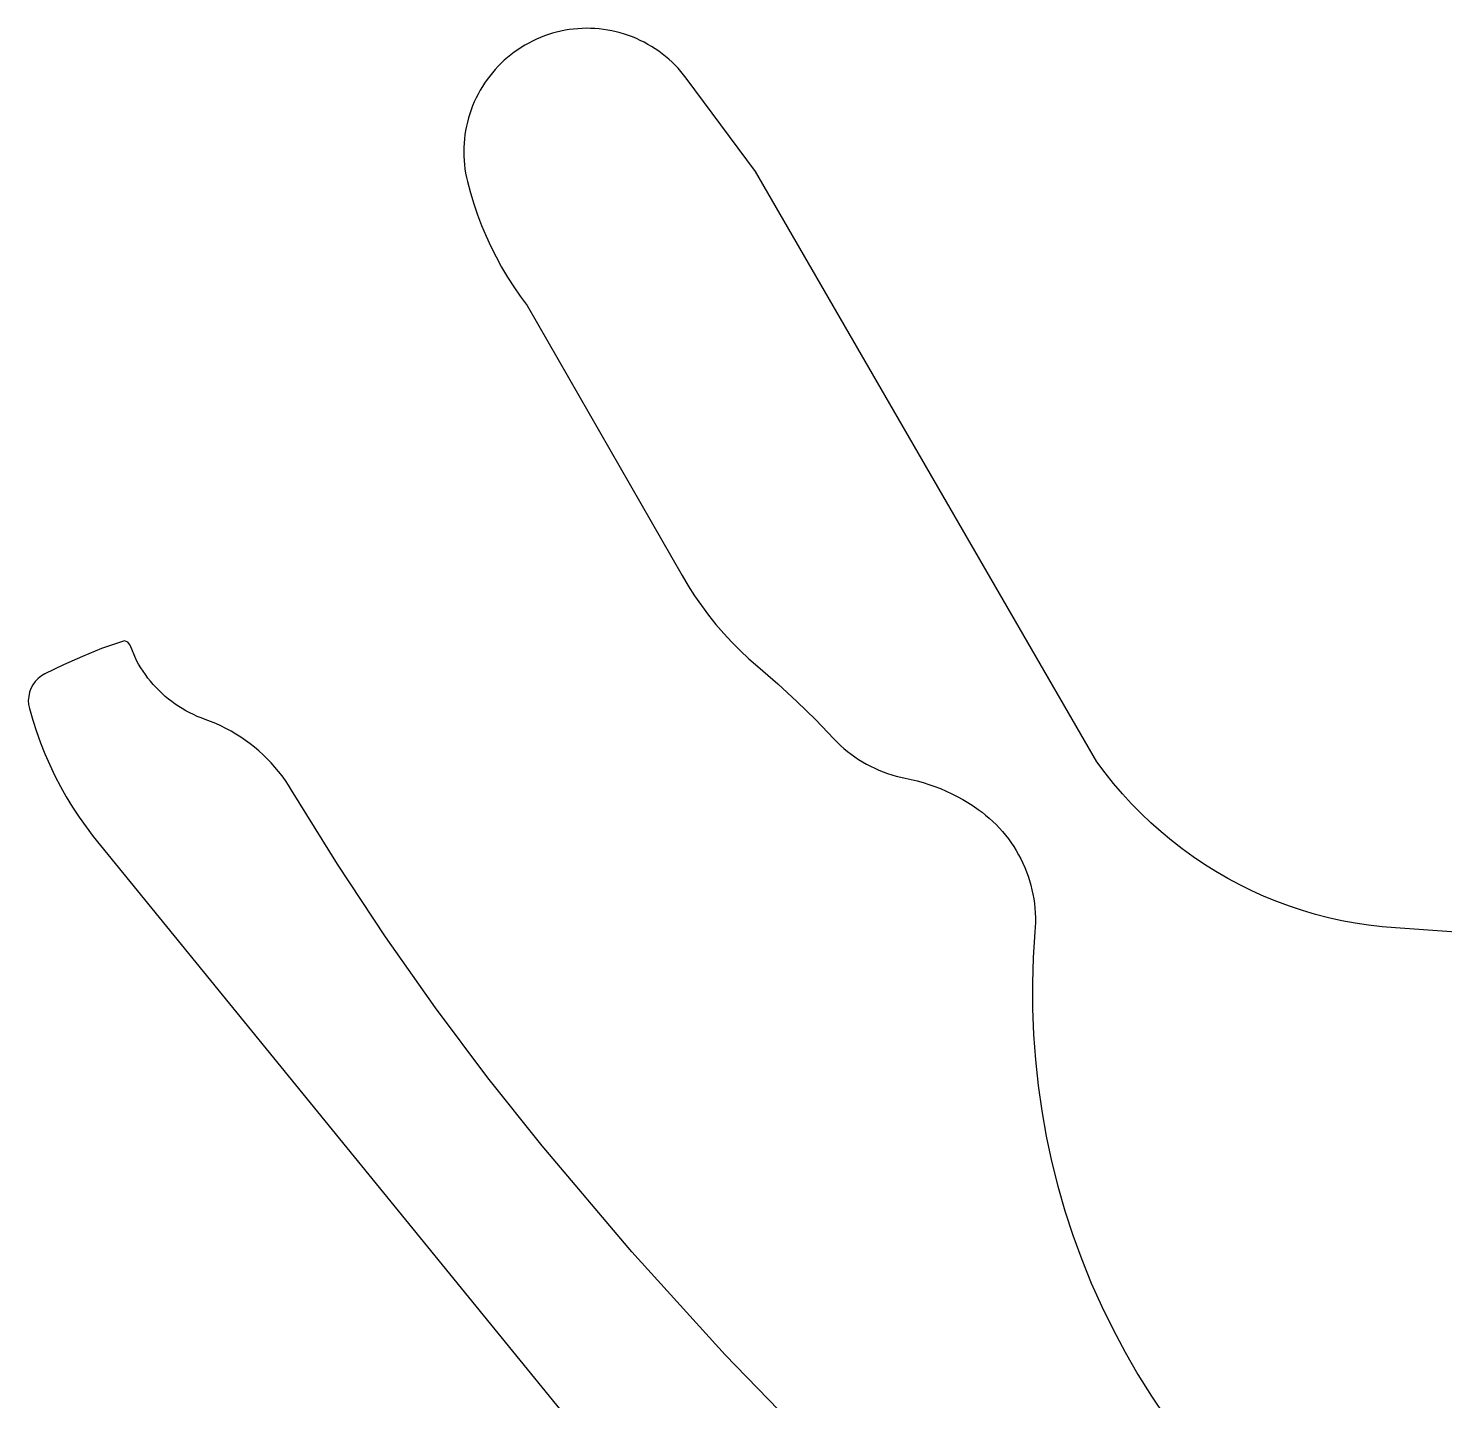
# Model space of a CAD drawing. Header units: millimetres. Extents: x 617751 to 636088, y 68402 to 77988.
# Drawn here: x 625815.4 to 626006.6, y 75176.4 to 75361.7 of the extents above; entities that cross this region are included whole.
import ezdxf

# ---------------------------------------------------------------- set-up
doc = ezdxf.new("R2010")
doc.units = ezdxf.units.MM
doc.header["$LTSCALE"] = 3
doc.header["$MEASUREMENT"] = 0
doc.layers.add('ALINHAMENTO PREDIAL', color=120, linetype='Continuous')

msp = doc.modelspace()

# ---------------------------------------------------------------- linework, layer by layer
at = {"layer": 'ALINHAMENTO PREDIAL'}
for points in [[(626035.23, 75237.72), (626000, 75240.22), (625998.17, 75240.37), (625996.35, 75240.59), (625994.54, 75240.86), (625992.74, 75241.2), (625990.95, 75241.6), (625989.17, 75242.06), (625987.41, 75242.58), (625985.67, 75243.15), (625983.96, 75243.79), (625982.26, 75244.49), (625980.59, 75245.24), (625978.94, 75246.05), (625977.32, 75246.91), (625975.74, 75247.83), (625974.18, 75248.8), (625972.66, 75249.82), (625971.17, 75250.9), (625969.73, 75252.02), (625968.32, 75253.19), (625966.95, 75254.41), (625965.62, 75255.68), (625964.34, 75256.99), (625963.1, 75258.34), (625961.91, 75259.73), (625960.77, 75261.17), (625959.67, 75262.64), (625913.55, 75342.33), (625904.21, 75354.93), (625903.86, 75355.39), (625903.49, 75355.84), (625903.11, 75356.27), (625902.71, 75356.69), (625902.29, 75357.1), (625901.87, 75357.49), (625901.43, 75357.86), (625900.97, 75358.23), (625900.51, 75358.57), (625900.03, 75358.9), (625899.54, 75359.21), (625899.04, 75359.5), (625898.53, 75359.78), (625898.01, 75360.04), (625897.49, 75360.28), (625896.95, 75360.5), (625896.41, 75360.71), (625895.86, 75360.89), (625895.3, 75361.06), (625894.74, 75361.2), (625894.18, 75361.33), (625893.61, 75361.44), (625893.03, 75361.52), (625892.46, 75361.59), (625891.88, 75361.64), (625891.3, 75361.66), (625890.72, 75361.67), (625890.14, 75361.66), (625889.57, 75361.62), (625888.99, 75361.57), (625888.41, 75361.49), (625887.84, 75361.4), (625887.27, 75361.29), (625886.71, 75361.15), (625886.15, 75361), (625885.6, 75360.83), (625885.05, 75360.64), (625884.51, 75360.42), (625883.98, 75360.2), (625883.45, 75359.95), (625882.94, 75359.68), (625882.43, 75359.4), (625881.94, 75359.1), (625881.45, 75358.78), (625880.98, 75358.45), (625880.52, 75358.1), (625880.07, 75357.73), (625879.63, 75357.35), (625879.21, 75356.95), (625878.8, 75356.54), (625878.41, 75356.11), (625878.03, 75355.68), (625877.67, 75355.22), (625877.32, 75354.76), (625876.99, 75354.28), (625876.68, 75353.8), (625876.38, 75353.3), (625876.1, 75352.79), (625875.84, 75352.28), (625875.59, 75351.75), (625875.37, 75351.22), (625875.16, 75350.67), (625874.97, 75350.13), (625874.81, 75349.57), (625874.66, 75349.01), (625874.53, 75348.45), (625874.42, 75347.88), (625874.33, 75347.31), (625874.26, 75346.73), (625874.21, 75346.15), (625874.18, 75345.57), (625874.17, 75344.99), (625874.18, 75344.41), (625874.21, 75343.84), (625874.26, 75343.26), (625874.33, 75342.68), (625874.42, 75342.11), (625874.53, 75341.54), (625874.66, 75340.98), (625875.07, 75339.47), (625875.52, 75337.98), (625876.03, 75336.51), (625876.58, 75335.05), (625877.18, 75333.62), (625877.83, 75332.2), (625878.53, 75330.81), (625879.28, 75329.44), (625880.07, 75328.1), (625880.91, 75326.79), (625881.79, 75325.51), (625882.72, 75324.25), (625903.64, 75287.79), (625904.46, 75286.41), (625905.34, 75285.06), (625906.25, 75283.74), (625907.22, 75282.46), (625908.22, 75281.2), (625909.27, 75279.99), (625910.37, 75278.81), (625911.5, 75277.67), (625912.67, 75276.57), (625913.88, 75275.51), (625916.56, 75273.18), (625919.16, 75270.78), (625921.7, 75268.3), (625924.16, 75265.75), (625924.6, 75265.3), (625925.04, 75264.87), (625925.51, 75264.46), (625925.98, 75264.06), (625926.47, 75263.68), (625926.97, 75263.32), (625927.49, 75262.97), (625928.02, 75262.65), (625928.55, 75262.34), (625929.1, 75262.05), (625929.66, 75261.78), (625930.23, 75261.52), (625930.8, 75261.29), (625931.39, 75261.08), (625931.98, 75260.89), (625932.57, 75260.72), (625933.17, 75260.57), (625933.78, 75260.45), (625934.59, 75260.27), (625935.4, 75260.08), (625936.2, 75259.85), (625936.99, 75259.6), (625937.78, 75259.33), (625938.55, 75259.03), (625939.32, 75258.7), (625940.07, 75258.35), (625940.81, 75257.97), (625941.54, 75257.57), (625942.25, 75257.14), (625942.95, 75256.7), (625943.64, 75256.22), (625944.15, 75255.85), (625944.64, 75255.45), (625945.13, 75255.04), (625945.6, 75254.61), (625946.05, 75254.17), (625946.49, 75253.71), (625946.91, 75253.24), (625947.32, 75252.75), (625947.71, 75252.25), (625948.08, 75251.73), (625948.43, 75251.2), (625948.76, 75250.66), (625949.08, 75250.11), (625949.38, 75249.55), (625949.65, 75248.98), (625949.91, 75248.4), (625950.15, 75247.81), (625950.36, 75247.22), (625950.56, 75246.61), (625950.73, 75246), (625950.89, 75245.39), (625951.02, 75244.77), (625951.13, 75244.14), (625951.22, 75243.51), (625951.29, 75242.88), (625951.33, 75242.25), (625951.36, 75241.61), (625951.36, 75240.98), (625951.34, 75240.34), (625951.3, 75239.71), (625951.07, 75236.25), (625950.96, 75232.79), (625950.97, 75229.32), (625951.1, 75225.86), (625951.35, 75222.41), (625951.72, 75218.96), (625952.21, 75215.53), (625952.82, 75212.12), (625953.55, 75208.73), (625954.39, 75205.37), (625955.35, 75202.04), (625956.43, 75198.75), (625957.61, 75195.49), (625958.91, 75192.28), (625960.32, 75189.11), (625961.84, 75186), (625963.47, 75182.94), (625965.2, 75179.94), (625967.03, 75177), (625968.97, 75174.12)], [(626035.23, 75237.72), (626000, 75240.22), (625998.17, 75240.37), (625996.35, 75240.59), (625994.54, 75240.86), (625992.74, 75241.2), (625990.95, 75241.6), (625989.17, 75242.06), (625987.41, 75242.58), (625985.67, 75243.15), (625983.96, 75243.79), (625982.26, 75244.49), (625980.59, 75245.24), (625978.94, 75246.05), (625977.32, 75246.91), (625975.74, 75247.83), (625974.18, 75248.8), (625972.66, 75249.82), (625971.17, 75250.9), (625969.73, 75252.02), (625968.32, 75253.19), (625966.95, 75254.41), (625965.62, 75255.68), (625964.34, 75256.99), (625963.1, 75258.34), (625961.91, 75259.73), (625960.77, 75261.17), (625959.67, 75262.64), (625913.55, 75342.33), (625904.21, 75354.93), (625903.86, 75355.39), (625903.49, 75355.84), (625903.11, 75356.27), (625902.71, 75356.69), (625902.29, 75357.1), (625901.87, 75357.49), (625901.43, 75357.86), (625900.97, 75358.23), (625900.51, 75358.57), (625900.03, 75358.9), (625899.54, 75359.21), (625899.04, 75359.5), (625898.53, 75359.78), (625898.01, 75360.04), (625897.49, 75360.28), (625896.95, 75360.5), (625896.41, 75360.71), (625895.86, 75360.89), (625895.3, 75361.06), (625894.74, 75361.2), (625894.18, 75361.33), (625893.61, 75361.44), (625893.03, 75361.52), (625892.46, 75361.59), (625891.88, 75361.64), (625891.3, 75361.66), (625890.72, 75361.67), (625890.14, 75361.66), (625889.57, 75361.62), (625888.99, 75361.57), (625888.41, 75361.49), (625887.84, 75361.4), (625887.27, 75361.29), (625886.71, 75361.15), (625886.15, 75361), (625885.6, 75360.83), (625885.05, 75360.64), (625884.51, 75360.42), (625883.98, 75360.2), (625883.45, 75359.95), (625882.94, 75359.68), (625882.43, 75359.4), (625881.94, 75359.1), (625881.45, 75358.78), (625880.98, 75358.45), (625880.52, 75358.1), (625880.07, 75357.73), (625879.63, 75357.35), (625879.21, 75356.95), (625878.8, 75356.54), (625878.41, 75356.11), (625878.03, 75355.68), (625877.67, 75355.22), (625877.32, 75354.76), (625876.99, 75354.28), (625876.68, 75353.8), (625876.38, 75353.3), (625876.1, 75352.79), (625875.84, 75352.28), (625875.59, 75351.75), (625875.37, 75351.22), (625875.16, 75350.67), (625874.97, 75350.13), (625874.81, 75349.57), (625874.66, 75349.01), (625874.53, 75348.45), (625874.42, 75347.88), (625874.33, 75347.31), (625874.26, 75346.73), (625874.21, 75346.15), (625874.18, 75345.57), (625874.17, 75344.99), (625874.18, 75344.41), (625874.21, 75343.84), (625874.26, 75343.26), (625874.33, 75342.68), (625874.42, 75342.11), (625874.53, 75341.54), (625874.66, 75340.98), (625875.07, 75339.47), (625875.52, 75337.98), (625876.03, 75336.51), (625876.58, 75335.05), (625877.18, 75333.62), (625877.83, 75332.2), (625878.53, 75330.81), (625879.28, 75329.44), (625880.07, 75328.1), (625880.91, 75326.79), (625881.79, 75325.51), (625882.72, 75324.25), (625903.64, 75287.79), (625904.46, 75286.41), (625905.34, 75285.06), (625906.25, 75283.74), (625907.22, 75282.46), (625908.22, 75281.2), (625909.27, 75279.99), (625910.37, 75278.81), (625911.5, 75277.67), (625912.67, 75276.57), (625913.88, 75275.51), (625916.56, 75273.18), (625919.16, 75270.78), (625921.7, 75268.3), (625924.16, 75265.75), (625924.6, 75265.3), (625925.04, 75264.87), (625925.51, 75264.46), (625925.98, 75264.06), (625926.47, 75263.68), (625926.97, 75263.32), (625927.49, 75262.97), (625928.02, 75262.65), (625928.55, 75262.34), (625929.1, 75262.05), (625929.66, 75261.78), (625930.23, 75261.52), (625930.8, 75261.29), (625931.39, 75261.08), (625931.98, 75260.89), (625932.57, 75260.72), (625933.17, 75260.57), (625933.78, 75260.45), (625934.59, 75260.27), (625935.4, 75260.08), (625936.2, 75259.85), (625936.99, 75259.6), (625937.78, 75259.33), (625938.55, 75259.03), (625939.32, 75258.7), (625940.07, 75258.35), (625940.81, 75257.97), (625941.54, 75257.57), (625942.25, 75257.14), (625942.95, 75256.7), (625943.64, 75256.22), (625944.15, 75255.85), (625944.64, 75255.45), (625945.13, 75255.04), (625945.6, 75254.61), (625946.05, 75254.17), (625946.49, 75253.71), (625946.91, 75253.24), (625947.32, 75252.75), (625947.71, 75252.25), (625948.08, 75251.73), (625948.43, 75251.2), (625948.76, 75250.66), (625949.08, 75250.11), (625949.38, 75249.55), (625949.65, 75248.98), (625949.91, 75248.4), (625950.15, 75247.81), (625950.36, 75247.22), (625950.56, 75246.61), (625950.73, 75246), (625950.89, 75245.39), (625951.02, 75244.77), (625951.13, 75244.14), (625951.22, 75243.51), (625951.29, 75242.88), (625951.33, 75242.25), (625951.36, 75241.61), (625951.36, 75240.98), (625951.34, 75240.34), (625951.3, 75239.71), (625951.07, 75236.25), (625950.96, 75232.79), (625950.97, 75229.32), (625951.1, 75225.86), (625951.35, 75222.41), (625951.72, 75218.96), (625952.21, 75215.53), (625952.82, 75212.12), (625953.55, 75208.73), (625954.39, 75205.37), (625955.35, 75202.04), (625956.43, 75198.75), (625957.61, 75195.49), (625958.91, 75192.28), (625960.32, 75189.11), (625961.84, 75186), (625963.47, 75182.94), (625965.2, 75179.94), (625967.03, 75177), (625968.97, 75174.12)], [(626035.23, 75237.72), (626000, 75240.22), (625998.17, 75240.37), (625996.35, 75240.59), (625994.54, 75240.86), (625992.74, 75241.2), (625990.95, 75241.6), (625989.17, 75242.06), (625987.41, 75242.58), (625985.67, 75243.15), (625983.96, 75243.79), (625982.26, 75244.49), (625980.59, 75245.24), (625978.94, 75246.05), (625977.32, 75246.91), (625975.74, 75247.83), (625974.18, 75248.8), (625972.66, 75249.82), (625971.17, 75250.9), (625969.73, 75252.02), (625968.32, 75253.19), (625966.95, 75254.41), (625965.62, 75255.68), (625964.34, 75256.99), (625963.1, 75258.34), (625961.91, 75259.73), (625960.77, 75261.17), (625959.67, 75262.64), (625913.55, 75342.33), (625904.21, 75354.93), (625903.86, 75355.39), (625903.49, 75355.84), (625903.11, 75356.27), (625902.71, 75356.69), (625902.29, 75357.1), (625901.87, 75357.49), (625901.43, 75357.86), (625900.97, 75358.23), (625900.51, 75358.57), (625900.03, 75358.9), (625899.54, 75359.21), (625899.04, 75359.5), (625898.53, 75359.78), (625898.01, 75360.04), (625897.49, 75360.28), (625896.95, 75360.5), (625896.41, 75360.71), (625895.86, 75360.89), (625895.3, 75361.06), (625894.74, 75361.2), (625894.18, 75361.33), (625893.61, 75361.44), (625893.03, 75361.52), (625892.46, 75361.59), (625891.88, 75361.64), (625891.3, 75361.66), (625890.72, 75361.67), (625890.14, 75361.66), (625889.57, 75361.62), (625888.99, 75361.57), (625888.41, 75361.49), (625887.84, 75361.4), (625887.27, 75361.29), (625886.71, 75361.15), (625886.15, 75361), (625885.6, 75360.83), (625885.05, 75360.64), (625884.51, 75360.42), (625883.98, 75360.2), (625883.45, 75359.95), (625882.94, 75359.68), (625882.43, 75359.4), (625881.94, 75359.1), (625881.45, 75358.78), (625880.98, 75358.45), (625880.52, 75358.1), (625880.07, 75357.73), (625879.63, 75357.35), (625879.21, 75356.95), (625878.8, 75356.54), (625878.41, 75356.11), (625878.03, 75355.68), (625877.67, 75355.22), (625877.32, 75354.76), (625876.99, 75354.28), (625876.68, 75353.8), (625876.38, 75353.3), (625876.1, 75352.79), (625875.84, 75352.28), (625875.59, 75351.75), (625875.37, 75351.22), (625875.16, 75350.67), (625874.97, 75350.13), (625874.81, 75349.57), (625874.66, 75349.01), (625874.53, 75348.45), (625874.42, 75347.88), (625874.33, 75347.31), (625874.26, 75346.73), (625874.21, 75346.15), (625874.18, 75345.57), (625874.17, 75344.99), (625874.18, 75344.41), (625874.21, 75343.84), (625874.26, 75343.26), (625874.33, 75342.68), (625874.42, 75342.11), (625874.53, 75341.54), (625874.66, 75340.98), (625875.07, 75339.47), (625875.52, 75337.98), (625876.03, 75336.51), (625876.58, 75335.05), (625877.18, 75333.62), (625877.83, 75332.2), (625878.53, 75330.81), (625879.28, 75329.44), (625880.07, 75328.1), (625880.91, 75326.79), (625881.79, 75325.51), (625882.72, 75324.25), (625903.64, 75287.79), (625904.46, 75286.41), (625905.34, 75285.06), (625906.25, 75283.74), (625907.22, 75282.46), (625908.22, 75281.2), (625909.27, 75279.99), (625910.37, 75278.81), (625911.5, 75277.67), (625912.67, 75276.57), (625913.88, 75275.51), (625916.56, 75273.18), (625919.16, 75270.78), (625921.7, 75268.3), (625924.16, 75265.75), (625924.6, 75265.3), (625925.04, 75264.87), (625925.51, 75264.46), (625925.98, 75264.06), (625926.47, 75263.68), (625926.97, 75263.32), (625927.49, 75262.97), (625928.02, 75262.65), (625928.55, 75262.34), (625929.1, 75262.05), (625929.66, 75261.78), (625930.23, 75261.52), (625930.8, 75261.29), (625931.39, 75261.08), (625931.98, 75260.89), (625932.57, 75260.72), (625933.17, 75260.57), (625933.78, 75260.45), (625934.59, 75260.27), (625935.4, 75260.08), (625936.2, 75259.85), (625936.99, 75259.6), (625937.78, 75259.33), (625938.55, 75259.03), (625939.32, 75258.7), (625940.07, 75258.35), (625940.81, 75257.97), (625941.54, 75257.57), (625942.25, 75257.14), (625942.95, 75256.7), (625943.64, 75256.22), (625944.15, 75255.85), (625944.64, 75255.45), (625945.13, 75255.04), (625945.6, 75254.61), (625946.05, 75254.17), (625946.49, 75253.71), (625946.91, 75253.24), (625947.32, 75252.75), (625947.71, 75252.25), (625948.08, 75251.73), (625948.43, 75251.2), (625948.76, 75250.66), (625949.08, 75250.11), (625949.38, 75249.55), (625949.65, 75248.98), (625949.91, 75248.4), (625950.15, 75247.81), (625950.36, 75247.22), (625950.56, 75246.61), (625950.73, 75246), (625950.89, 75245.39), (625951.02, 75244.77), (625951.13, 75244.14), (625951.22, 75243.51), (625951.29, 75242.88), (625951.33, 75242.25), (625951.36, 75241.61), (625951.36, 75240.98), (625951.34, 75240.34), (625951.3, 75239.71), (625951.07, 75236.25), (625950.96, 75232.79), (625950.97, 75229.32), (625951.1, 75225.86), (625951.35, 75222.41), (625951.72, 75218.96), (625952.21, 75215.53), (625952.82, 75212.12), (625953.55, 75208.73), (625954.39, 75205.37), (625955.35, 75202.04), (625956.43, 75198.75), (625957.61, 75195.49), (625958.91, 75192.28), (625960.32, 75189.11), (625961.84, 75186), (625963.47, 75182.94), (625965.2, 75179.94), (625967.03, 75177), (625968.97, 75174.12)], [(626035.23, 75237.72), (626000, 75240.22), (625998.17, 75240.37), (625996.35, 75240.59), (625994.54, 75240.86), (625992.74, 75241.2), (625990.95, 75241.6), (625989.17, 75242.06), (625987.41, 75242.58), (625985.67, 75243.15), (625983.96, 75243.79), (625982.26, 75244.49), (625980.59, 75245.24), (625978.94, 75246.05), (625977.32, 75246.91), (625975.74, 75247.83), (625974.18, 75248.8), (625972.66, 75249.82), (625971.17, 75250.9), (625969.73, 75252.02), (625968.32, 75253.19), (625966.95, 75254.41), (625965.62, 75255.68), (625964.34, 75256.99), (625963.1, 75258.34), (625961.91, 75259.73), (625960.77, 75261.17), (625959.67, 75262.64), (625913.55, 75342.33), (625904.21, 75354.93), (625903.86, 75355.39), (625903.49, 75355.84), (625903.11, 75356.27), (625902.71, 75356.69), (625902.29, 75357.1), (625901.87, 75357.49), (625901.43, 75357.86), (625900.97, 75358.23), (625900.51, 75358.57), (625900.03, 75358.9), (625899.54, 75359.21), (625899.04, 75359.5), (625898.53, 75359.78), (625898.01, 75360.04), (625897.49, 75360.28), (625896.95, 75360.5), (625896.41, 75360.71), (625895.86, 75360.89), (625895.3, 75361.06), (625894.74, 75361.2), (625894.18, 75361.33), (625893.61, 75361.44), (625893.03, 75361.52), (625892.46, 75361.59), (625891.88, 75361.64), (625891.3, 75361.66), (625890.72, 75361.67), (625890.14, 75361.66), (625889.57, 75361.62), (625888.99, 75361.57), (625888.41, 75361.49), (625887.84, 75361.4), (625887.27, 75361.29), (625886.71, 75361.15), (625886.15, 75361), (625885.6, 75360.83), (625885.05, 75360.64), (625884.51, 75360.42), (625883.98, 75360.2), (625883.45, 75359.95), (625882.94, 75359.68), (625882.43, 75359.4), (625881.94, 75359.1), (625881.45, 75358.78), (625880.98, 75358.45), (625880.52, 75358.1), (625880.07, 75357.73), (625879.63, 75357.35), (625879.21, 75356.95), (625878.8, 75356.54), (625878.41, 75356.11), (625878.03, 75355.68), (625877.67, 75355.22), (625877.32, 75354.76), (625876.99, 75354.28), (625876.68, 75353.8), (625876.38, 75353.3), (625876.1, 75352.79), (625875.84, 75352.28), (625875.59, 75351.75), (625875.37, 75351.22), (625875.16, 75350.67), (625874.97, 75350.13), (625874.81, 75349.57), (625874.66, 75349.01), (625874.53, 75348.45), (625874.42, 75347.88), (625874.33, 75347.31), (625874.26, 75346.73), (625874.21, 75346.15), (625874.18, 75345.57), (625874.17, 75344.99), (625874.18, 75344.41), (625874.21, 75343.84), (625874.26, 75343.26), (625874.33, 75342.68), (625874.42, 75342.11), (625874.53, 75341.54), (625874.66, 75340.98), (625875.07, 75339.47), (625875.52, 75337.98), (625876.03, 75336.51), (625876.58, 75335.05), (625877.18, 75333.62), (625877.83, 75332.2), (625878.53, 75330.81), (625879.28, 75329.44), (625880.07, 75328.1), (625880.91, 75326.79), (625881.79, 75325.51), (625882.72, 75324.25), (625903.64, 75287.79), (625904.46, 75286.41), (625905.34, 75285.06), (625906.25, 75283.74), (625907.22, 75282.46), (625908.22, 75281.2), (625909.27, 75279.99), (625910.37, 75278.81), (625911.5, 75277.67), (625912.67, 75276.57), (625913.88, 75275.51), (625916.56, 75273.18), (625919.16, 75270.78), (625921.7, 75268.3), (625924.16, 75265.75), (625924.6, 75265.3), (625925.04, 75264.87), (625925.51, 75264.46), (625925.98, 75264.06), (625926.47, 75263.68), (625926.97, 75263.32), (625927.49, 75262.97), (625928.02, 75262.65), (625928.55, 75262.34), (625929.1, 75262.05), (625929.66, 75261.78), (625930.23, 75261.52), (625930.8, 75261.29), (625931.39, 75261.08), (625931.98, 75260.89), (625932.57, 75260.72), (625933.17, 75260.57), (625933.78, 75260.45), (625934.59, 75260.27), (625935.4, 75260.08), (625936.2, 75259.85), (625936.99, 75259.6), (625937.78, 75259.33), (625938.55, 75259.03), (625939.32, 75258.7), (625940.07, 75258.35), (625940.81, 75257.97), (625941.54, 75257.57), (625942.25, 75257.14), (625942.95, 75256.7), (625943.64, 75256.22), (625944.15, 75255.85), (625944.64, 75255.45), (625945.13, 75255.04), (625945.6, 75254.61), (625946.05, 75254.17), (625946.49, 75253.71), (625946.91, 75253.24), (625947.32, 75252.75), (625947.71, 75252.25), (625948.08, 75251.73), (625948.43, 75251.2), (625948.76, 75250.66), (625949.08, 75250.11), (625949.38, 75249.55), (625949.65, 75248.98), (625949.91, 75248.4), (625950.15, 75247.81), (625950.36, 75247.22), (625950.56, 75246.61), (625950.73, 75246), (625950.89, 75245.39), (625951.02, 75244.77), (625951.13, 75244.14), (625951.22, 75243.51), (625951.29, 75242.88), (625951.33, 75242.25), (625951.36, 75241.61), (625951.36, 75240.98), (625951.34, 75240.34), (625951.3, 75239.71), (625951.07, 75236.25), (625950.96, 75232.79), (625950.97, 75229.32), (625951.1, 75225.86), (625951.35, 75222.41), (625951.72, 75218.96), (625952.21, 75215.53), (625952.82, 75212.12), (625953.55, 75208.73), (625954.39, 75205.37), (625955.35, 75202.04), (625956.43, 75198.75), (625957.61, 75195.49), (625958.91, 75192.28), (625960.32, 75189.11), (625961.84, 75186), (625963.47, 75182.94), (625965.2, 75179.94), (625967.03, 75177), (625968.97, 75174.12)], [(626035.23, 75237.72), (626000, 75240.22), (625998.17, 75240.37), (625996.35, 75240.59), (625994.54, 75240.86), (625992.74, 75241.2), (625990.95, 75241.6), (625989.17, 75242.06), (625987.41, 75242.58), (625985.67, 75243.15), (625983.96, 75243.79), (625982.26, 75244.49), (625980.59, 75245.24), (625978.94, 75246.05), (625977.32, 75246.91), (625975.74, 75247.83), (625974.18, 75248.8), (625972.66, 75249.82), (625971.17, 75250.9), (625969.73, 75252.02), (625968.32, 75253.19), (625966.95, 75254.41), (625965.62, 75255.68), (625964.34, 75256.99), (625963.1, 75258.34), (625961.91, 75259.73), (625960.77, 75261.17), (625959.67, 75262.64), (625913.55, 75342.33), (625904.21, 75354.93), (625903.86, 75355.39), (625903.49, 75355.84), (625903.11, 75356.27), (625902.71, 75356.69), (625902.29, 75357.1), (625901.87, 75357.49), (625901.43, 75357.86), (625900.97, 75358.23), (625900.51, 75358.57), (625900.03, 75358.9), (625899.54, 75359.21), (625899.04, 75359.5), (625898.53, 75359.78), (625898.01, 75360.04), (625897.49, 75360.28), (625896.95, 75360.5), (625896.41, 75360.71), (625895.86, 75360.89), (625895.3, 75361.06), (625894.74, 75361.2), (625894.18, 75361.33), (625893.61, 75361.44), (625893.03, 75361.52), (625892.46, 75361.59), (625891.88, 75361.64), (625891.3, 75361.66), (625890.72, 75361.67), (625890.14, 75361.66), (625889.57, 75361.62), (625888.99, 75361.57), (625888.41, 75361.49), (625887.84, 75361.4), (625887.27, 75361.29), (625886.71, 75361.15), (625886.15, 75361), (625885.6, 75360.83), (625885.05, 75360.64), (625884.51, 75360.42), (625883.98, 75360.2), (625883.45, 75359.95), (625882.94, 75359.68), (625882.43, 75359.4), (625881.94, 75359.1), (625881.45, 75358.78), (625880.98, 75358.45), (625880.52, 75358.1), (625880.07, 75357.73), (625879.63, 75357.35), (625879.21, 75356.95), (625878.8, 75356.54), (625878.41, 75356.11), (625878.03, 75355.68), (625877.67, 75355.22), (625877.32, 75354.76), (625876.99, 75354.28), (625876.68, 75353.8), (625876.38, 75353.3), (625876.1, 75352.79), (625875.84, 75352.28), (625875.59, 75351.75), (625875.37, 75351.22), (625875.16, 75350.67), (625874.97, 75350.13), (625874.81, 75349.57), (625874.66, 75349.01), (625874.53, 75348.45), (625874.42, 75347.88), (625874.33, 75347.31), (625874.26, 75346.73), (625874.21, 75346.15), (625874.18, 75345.57), (625874.17, 75344.99), (625874.18, 75344.41), (625874.21, 75343.84), (625874.26, 75343.26), (625874.33, 75342.68), (625874.42, 75342.11), (625874.53, 75341.54), (625874.66, 75340.98), (625875.07, 75339.47), (625875.52, 75337.98), (625876.03, 75336.51), (625876.58, 75335.05), (625877.18, 75333.62), (625877.83, 75332.2), (625878.53, 75330.81), (625879.28, 75329.44), (625880.07, 75328.1), (625880.91, 75326.79), (625881.79, 75325.51), (625882.72, 75324.25), (625903.64, 75287.79), (625904.46, 75286.41), (625905.34, 75285.06), (625906.25, 75283.74), (625907.22, 75282.46), (625908.22, 75281.2), (625909.27, 75279.99), (625910.37, 75278.81), (625911.5, 75277.67), (625912.67, 75276.57), (625913.88, 75275.51), (625916.56, 75273.18), (625919.16, 75270.78), (625921.7, 75268.3), (625924.16, 75265.75), (625924.6, 75265.3), (625925.04, 75264.87), (625925.51, 75264.46), (625925.98, 75264.06), (625926.47, 75263.68), (625926.97, 75263.32), (625927.49, 75262.97), (625928.02, 75262.65), (625928.55, 75262.34), (625929.1, 75262.05), (625929.66, 75261.78), (625930.23, 75261.52), (625930.8, 75261.29), (625931.39, 75261.08), (625931.98, 75260.89), (625932.57, 75260.72), (625933.17, 75260.57), (625933.78, 75260.45), (625934.59, 75260.27), (625935.4, 75260.08), (625936.2, 75259.85), (625936.99, 75259.6), (625937.78, 75259.33), (625938.55, 75259.03), (625939.32, 75258.7), (625940.07, 75258.35), (625940.81, 75257.97), (625941.54, 75257.57), (625942.25, 75257.14), (625942.95, 75256.7), (625943.64, 75256.22), (625944.15, 75255.85), (625944.64, 75255.45), (625945.13, 75255.04), (625945.6, 75254.61), (625946.05, 75254.17), (625946.49, 75253.71), (625946.91, 75253.24), (625947.32, 75252.75), (625947.71, 75252.25), (625948.08, 75251.73), (625948.43, 75251.2), (625948.76, 75250.66), (625949.08, 75250.11), (625949.38, 75249.55), (625949.65, 75248.98), (625949.91, 75248.4), (625950.15, 75247.81), (625950.36, 75247.22), (625950.56, 75246.61), (625950.73, 75246), (625950.89, 75245.39), (625951.02, 75244.77), (625951.13, 75244.14), (625951.22, 75243.51), (625951.29, 75242.88), (625951.33, 75242.25), (625951.36, 75241.61), (625951.36, 75240.98), (625951.34, 75240.34), (625951.3, 75239.71), (625951.07, 75236.25), (625950.96, 75232.79), (625950.97, 75229.32), (625951.1, 75225.86), (625951.35, 75222.41), (625951.72, 75218.96), (625952.21, 75215.53), (625952.82, 75212.12), (625953.55, 75208.73), (625954.39, 75205.37), (625955.35, 75202.04), (625956.43, 75198.75), (625957.61, 75195.49), (625958.91, 75192.28), (625960.32, 75189.11), (625961.84, 75186), (625963.47, 75182.94), (625965.2, 75179.94), (625967.03, 75177), (625968.97, 75174.12)], [(626035.23, 75237.72), (626000, 75240.22), (625998.17, 75240.37), (625996.35, 75240.59), (625994.54, 75240.86), (625992.74, 75241.2), (625990.95, 75241.6), (625989.17, 75242.06), (625987.41, 75242.58), (625985.67, 75243.15), (625983.96, 75243.79), (625982.26, 75244.49), (625980.59, 75245.24), (625978.94, 75246.05), (625977.32, 75246.91), (625975.74, 75247.83), (625974.18, 75248.8), (625972.66, 75249.82), (625971.17, 75250.9), (625969.73, 75252.02), (625968.32, 75253.19), (625966.95, 75254.41), (625965.62, 75255.68), (625964.34, 75256.99), (625963.1, 75258.34), (625961.91, 75259.73), (625960.77, 75261.17), (625959.67, 75262.64), (625913.55, 75342.33), (625904.21, 75354.93), (625903.86, 75355.39), (625903.49, 75355.84), (625903.11, 75356.27), (625902.71, 75356.69), (625902.29, 75357.1), (625901.87, 75357.49), (625901.43, 75357.86), (625900.97, 75358.23), (625900.51, 75358.57), (625900.03, 75358.9), (625899.54, 75359.21), (625899.04, 75359.5), (625898.53, 75359.78), (625898.01, 75360.04), (625897.49, 75360.28), (625896.95, 75360.5), (625896.41, 75360.71), (625895.86, 75360.89), (625895.3, 75361.06), (625894.74, 75361.2), (625894.18, 75361.33), (625893.61, 75361.44), (625893.03, 75361.52), (625892.46, 75361.59), (625891.88, 75361.64), (625891.3, 75361.66), (625890.72, 75361.67), (625890.14, 75361.66), (625889.57, 75361.62), (625888.99, 75361.57), (625888.41, 75361.49), (625887.84, 75361.4), (625887.27, 75361.29), (625886.71, 75361.15), (625886.15, 75361), (625885.6, 75360.83), (625885.05, 75360.64), (625884.51, 75360.42), (625883.98, 75360.2), (625883.45, 75359.95), (625882.94, 75359.68), (625882.43, 75359.4), (625881.94, 75359.1), (625881.45, 75358.78), (625880.98, 75358.45), (625880.52, 75358.1), (625880.07, 75357.73), (625879.63, 75357.35), (625879.21, 75356.95), (625878.8, 75356.54), (625878.41, 75356.11), (625878.03, 75355.68), (625877.67, 75355.22), (625877.32, 75354.76), (625876.99, 75354.28), (625876.68, 75353.8), (625876.38, 75353.3), (625876.1, 75352.79), (625875.84, 75352.28), (625875.59, 75351.75), (625875.37, 75351.22), (625875.16, 75350.67), (625874.97, 75350.13), (625874.81, 75349.57), (625874.66, 75349.01), (625874.53, 75348.45), (625874.42, 75347.88), (625874.33, 75347.31), (625874.26, 75346.73), (625874.21, 75346.15), (625874.18, 75345.57), (625874.17, 75344.99), (625874.18, 75344.41), (625874.21, 75343.84), (625874.26, 75343.26), (625874.33, 75342.68), (625874.42, 75342.11), (625874.53, 75341.54), (625874.66, 75340.98), (625875.07, 75339.47), (625875.52, 75337.98), (625876.03, 75336.51), (625876.58, 75335.05), (625877.18, 75333.62), (625877.83, 75332.2), (625878.53, 75330.81), (625879.28, 75329.44), (625880.07, 75328.1), (625880.91, 75326.79), (625881.79, 75325.51), (625882.72, 75324.25), (625903.64, 75287.79), (625904.46, 75286.41), (625905.34, 75285.06), (625906.25, 75283.74), (625907.22, 75282.46), (625908.22, 75281.2), (625909.27, 75279.99), (625910.37, 75278.81), (625911.5, 75277.67), (625912.67, 75276.57), (625913.88, 75275.51), (625916.56, 75273.18), (625919.16, 75270.78), (625921.7, 75268.3), (625924.16, 75265.75), (625924.6, 75265.3), (625925.04, 75264.87), (625925.51, 75264.46), (625925.98, 75264.06), (625926.47, 75263.68), (625926.97, 75263.32), (625927.49, 75262.97), (625928.02, 75262.65), (625928.55, 75262.34), (625929.1, 75262.05), (625929.66, 75261.78), (625930.23, 75261.52), (625930.8, 75261.29), (625931.39, 75261.08), (625931.98, 75260.89), (625932.57, 75260.72), (625933.17, 75260.57), (625933.78, 75260.45), (625934.59, 75260.27), (625935.4, 75260.08), (625936.2, 75259.85), (625936.99, 75259.6), (625937.78, 75259.33), (625938.55, 75259.03), (625939.32, 75258.7), (625940.07, 75258.35), (625940.81, 75257.97), (625941.54, 75257.57), (625942.25, 75257.14), (625942.95, 75256.7), (625943.64, 75256.22), (625944.15, 75255.85), (625944.64, 75255.45), (625945.13, 75255.04), (625945.6, 75254.61), (625946.05, 75254.17), (625946.49, 75253.71), (625946.91, 75253.24), (625947.32, 75252.75), (625947.71, 75252.25), (625948.08, 75251.73), (625948.43, 75251.2), (625948.76, 75250.66), (625949.08, 75250.11), (625949.38, 75249.55), (625949.65, 75248.98), (625949.91, 75248.4), (625950.15, 75247.81), (625950.36, 75247.22), (625950.56, 75246.61), (625950.73, 75246), (625950.89, 75245.39), (625951.02, 75244.77), (625951.13, 75244.14), (625951.22, 75243.51), (625951.29, 75242.88), (625951.33, 75242.25), (625951.36, 75241.61), (625951.36, 75240.98), (625951.34, 75240.34), (625951.3, 75239.71), (625951.07, 75236.25), (625950.96, 75232.79), (625950.97, 75229.32), (625951.1, 75225.86), (625951.35, 75222.41), (625951.72, 75218.96), (625952.21, 75215.53), (625952.82, 75212.12), (625953.55, 75208.73), (625954.39, 75205.37), (625955.35, 75202.04), (625956.43, 75198.75), (625957.61, 75195.49), (625958.91, 75192.28), (625960.32, 75189.11), (625961.84, 75186), (625963.47, 75182.94), (625965.2, 75179.94), (625967.03, 75177), (625968.97, 75174.12)], [(625922.52, 75169.15), (625909.48, 75182.62), (625896.88, 75196.51), (625884.75, 75210.81), (625877.43, 75220.01), (625870.37, 75229.42), (625863.6, 75239.03), (625857.11, 75248.84), (625850.91, 75258.84), (625850.51, 75259.49), (625850.08, 75260.13), (625849.63, 75260.75), (625849.15, 75261.36), (625848.66, 75261.95), (625848.15, 75262.52), (625847.62, 75263.07), (625847.06, 75263.61), (625846.5, 75264.13), (625845.91, 75264.62), (625845.31, 75265.1), (625844.69, 75265.55), (625844.05, 75265.99), (625843.4, 75266.4), (625842.74, 75266.79), (625842.06, 75267.15), (625841.37, 75267.5), (625840.67, 75267.81), (625839.96, 75268.11), (625839.24, 75268.38), (625838.71, 75268.58), (625838.18, 75268.79), (625837.67, 75269.03), (625837.16, 75269.28), (625836.66, 75269.55), (625836.16, 75269.83), (625835.68, 75270.13), (625835.21, 75270.45), (625834.75, 75270.78), (625834.3, 75271.13), (625833.86, 75271.49), (625833.44, 75271.87), (625833.03, 75272.26), (625832.63, 75272.67), (625832.25, 75273.09), (625831.88, 75273.52), (625831.52, 75273.96), (625831.18, 75274.42), (625830.86, 75274.89), (625830.55, 75275.36), (625830.25, 75275.85), (625829.98, 75276.35), (625829.13, 75278.38), (625828.81, 75278.79), (625828.34, 75278.99), (625825.25, 75277.94), (625822.67, 75276.88), (625820.13, 75275.74), (625817.61, 75274.53), (625817.14, 75274.24), (625816.7, 75273.9), (625816.31, 75273.5), (625815.99, 75273.05), (625815.73, 75272.56), (625815.53, 75272.04), (625815.42, 75271.49), (625815.37, 75270.94), (625815.4, 75270.38), (625815.51, 75269.84), (625815.96, 75268.28), (625816.46, 75266.74), (625817.01, 75265.22), (625817.61, 75263.72), (625818.26, 75262.23), (625818.96, 75260.77), (625819.71, 75259.34), (625820.5, 75257.93), (625821.34, 75256.54), (625822.23, 75255.19), (625823.16, 75253.86), (625824.13, 75252.57), (625889.66, 75172.17)], [(625922.52, 75169.15), (625909.48, 75182.62), (625896.88, 75196.51), (625884.75, 75210.81), (625877.43, 75220.01), (625870.37, 75229.42), (625863.6, 75239.03), (625857.11, 75248.84), (625850.91, 75258.84), (625850.51, 75259.49), (625850.08, 75260.13), (625849.63, 75260.75), (625849.15, 75261.36), (625848.66, 75261.95), (625848.15, 75262.52), (625847.62, 75263.07), (625847.06, 75263.61), (625846.5, 75264.13), (625845.91, 75264.62), (625845.31, 75265.1), (625844.69, 75265.55), (625844.05, 75265.99), (625843.4, 75266.4), (625842.74, 75266.79), (625842.06, 75267.15), (625841.37, 75267.5), (625840.67, 75267.81), (625839.96, 75268.11), (625839.24, 75268.38), (625838.71, 75268.58), (625838.18, 75268.79), (625837.67, 75269.03), (625837.16, 75269.28), (625836.66, 75269.55), (625836.16, 75269.83), (625835.68, 75270.13), (625835.21, 75270.45), (625834.75, 75270.78), (625834.3, 75271.13), (625833.86, 75271.49), (625833.44, 75271.87), (625833.03, 75272.26), (625832.63, 75272.67), (625832.25, 75273.09), (625831.88, 75273.52), (625831.52, 75273.96), (625831.18, 75274.42), (625830.86, 75274.89), (625830.55, 75275.36), (625830.25, 75275.85), (625829.98, 75276.35), (625829.13, 75278.38), (625828.81, 75278.79), (625828.34, 75278.99), (625825.25, 75277.94), (625822.67, 75276.88), (625820.13, 75275.74), (625817.61, 75274.53), (625817.14, 75274.24), (625816.7, 75273.9), (625816.31, 75273.5), (625815.99, 75273.05), (625815.73, 75272.56), (625815.53, 75272.04), (625815.42, 75271.49), (625815.37, 75270.94), (625815.4, 75270.38), (625815.51, 75269.84), (625815.96, 75268.28), (625816.46, 75266.74), (625817.01, 75265.22), (625817.61, 75263.72), (625818.26, 75262.23), (625818.96, 75260.77), (625819.71, 75259.34), (625820.5, 75257.93), (625821.34, 75256.54), (625822.23, 75255.19), (625823.16, 75253.86), (625824.13, 75252.57), (625889.66, 75172.17)], [(625922.52, 75169.15), (625909.48, 75182.62), (625896.88, 75196.51), (625884.75, 75210.81), (625877.43, 75220.01), (625870.37, 75229.42), (625863.6, 75239.03), (625857.11, 75248.84), (625850.91, 75258.84), (625850.51, 75259.49), (625850.08, 75260.13), (625849.63, 75260.75), (625849.15, 75261.36), (625848.66, 75261.95), (625848.15, 75262.52), (625847.62, 75263.07), (625847.06, 75263.61), (625846.5, 75264.13), (625845.91, 75264.62), (625845.31, 75265.1), (625844.69, 75265.55), (625844.05, 75265.99), (625843.4, 75266.4), (625842.74, 75266.79), (625842.06, 75267.15), (625841.37, 75267.5), (625840.67, 75267.81), (625839.96, 75268.11), (625839.24, 75268.38), (625838.71, 75268.58), (625838.18, 75268.79), (625837.67, 75269.03), (625837.16, 75269.28), (625836.66, 75269.55), (625836.16, 75269.83), (625835.68, 75270.13), (625835.21, 75270.45), (625834.75, 75270.78), (625834.3, 75271.13), (625833.86, 75271.49), (625833.44, 75271.87), (625833.03, 75272.26), (625832.63, 75272.67), (625832.25, 75273.09), (625831.88, 75273.52), (625831.52, 75273.96), (625831.18, 75274.42), (625830.86, 75274.89), (625830.55, 75275.36), (625830.25, 75275.85), (625829.98, 75276.35), (625829.13, 75278.38), (625828.81, 75278.79), (625828.34, 75278.99), (625825.25, 75277.94), (625822.67, 75276.88), (625820.13, 75275.74), (625817.61, 75274.53), (625817.14, 75274.24), (625816.7, 75273.9), (625816.31, 75273.5), (625815.99, 75273.05), (625815.73, 75272.56), (625815.53, 75272.04), (625815.42, 75271.49), (625815.37, 75270.94), (625815.4, 75270.38), (625815.51, 75269.84), (625815.96, 75268.28), (625816.46, 75266.74), (625817.01, 75265.22), (625817.61, 75263.72), (625818.26, 75262.23), (625818.96, 75260.77), (625819.71, 75259.34), (625820.5, 75257.93), (625821.34, 75256.54), (625822.23, 75255.19), (625823.16, 75253.86), (625824.13, 75252.57), (625889.66, 75172.17)], [(625922.52, 75169.15), (625909.48, 75182.62), (625896.88, 75196.51), (625884.75, 75210.81), (625877.43, 75220.01), (625870.37, 75229.42), (625863.6, 75239.03), (625857.11, 75248.84), (625850.91, 75258.84), (625850.51, 75259.49), (625850.08, 75260.13), (625849.63, 75260.75), (625849.15, 75261.36), (625848.66, 75261.95), (625848.15, 75262.52), (625847.62, 75263.07), (625847.06, 75263.61), (625846.5, 75264.13), (625845.91, 75264.62), (625845.31, 75265.1), (625844.69, 75265.55), (625844.05, 75265.99), (625843.4, 75266.4), (625842.74, 75266.79), (625842.06, 75267.15), (625841.37, 75267.5), (625840.67, 75267.81), (625839.96, 75268.11), (625839.24, 75268.38), (625838.71, 75268.58), (625838.18, 75268.79), (625837.67, 75269.03), (625837.16, 75269.28), (625836.66, 75269.55), (625836.16, 75269.83), (625835.68, 75270.13), (625835.21, 75270.45), (625834.75, 75270.78), (625834.3, 75271.13), (625833.86, 75271.49), (625833.44, 75271.87), (625833.03, 75272.26), (625832.63, 75272.67), (625832.25, 75273.09), (625831.88, 75273.52), (625831.52, 75273.96), (625831.18, 75274.42), (625830.86, 75274.89), (625830.55, 75275.36), (625830.25, 75275.85), (625829.98, 75276.35), (625829.13, 75278.38), (625828.81, 75278.79), (625828.34, 75278.99), (625825.25, 75277.94), (625822.67, 75276.88), (625820.13, 75275.74), (625817.61, 75274.53), (625817.14, 75274.24), (625816.7, 75273.9), (625816.31, 75273.5), (625815.99, 75273.05), (625815.73, 75272.56), (625815.53, 75272.04), (625815.42, 75271.49), (625815.37, 75270.94), (625815.4, 75270.38), (625815.51, 75269.84), (625815.96, 75268.28), (625816.46, 75266.74), (625817.01, 75265.22), (625817.61, 75263.72), (625818.26, 75262.23), (625818.96, 75260.77), (625819.71, 75259.34), (625820.5, 75257.93), (625821.34, 75256.54), (625822.23, 75255.19), (625823.16, 75253.86), (625824.13, 75252.57), (625889.66, 75172.17)], [(625922.52, 75169.15), (625909.48, 75182.62), (625896.88, 75196.51), (625884.75, 75210.81), (625877.43, 75220.01), (625870.37, 75229.42), (625863.6, 75239.03), (625857.11, 75248.84), (625850.91, 75258.84), (625850.51, 75259.49), (625850.08, 75260.13), (625849.63, 75260.75), (625849.15, 75261.36), (625848.66, 75261.95), (625848.15, 75262.52), (625847.62, 75263.07), (625847.06, 75263.61), (625846.5, 75264.13), (625845.91, 75264.62), (625845.31, 75265.1), (625844.69, 75265.55), (625844.05, 75265.99), (625843.4, 75266.4), (625842.74, 75266.79), (625842.06, 75267.15), (625841.37, 75267.5), (625840.67, 75267.81), (625839.96, 75268.11), (625839.24, 75268.38), (625838.71, 75268.58), (625838.18, 75268.79), (625837.67, 75269.03), (625837.16, 75269.28), (625836.66, 75269.55), (625836.16, 75269.83), (625835.68, 75270.13), (625835.21, 75270.45), (625834.75, 75270.78), (625834.3, 75271.13), (625833.86, 75271.49), (625833.44, 75271.87), (625833.03, 75272.26), (625832.63, 75272.67), (625832.25, 75273.09), (625831.88, 75273.52), (625831.52, 75273.96), (625831.18, 75274.42), (625830.86, 75274.89), (625830.55, 75275.36), (625830.25, 75275.85), (625829.98, 75276.35), (625829.13, 75278.38), (625828.81, 75278.79), (625828.34, 75278.99), (625825.25, 75277.94), (625822.67, 75276.88), (625820.13, 75275.74), (625817.61, 75274.53), (625817.14, 75274.24), (625816.7, 75273.9), (625816.31, 75273.5), (625815.99, 75273.05), (625815.73, 75272.56), (625815.53, 75272.04), (625815.42, 75271.49), (625815.37, 75270.94), (625815.4, 75270.38), (625815.51, 75269.84), (625815.96, 75268.28), (625816.46, 75266.74), (625817.01, 75265.22), (625817.61, 75263.72), (625818.26, 75262.23), (625818.96, 75260.77), (625819.71, 75259.34), (625820.5, 75257.93), (625821.34, 75256.54), (625822.23, 75255.19), (625823.16, 75253.86), (625824.13, 75252.57), (625889.66, 75172.17)], [(625922.52, 75169.15), (625909.48, 75182.62), (625896.88, 75196.51), (625884.75, 75210.81), (625877.43, 75220.01), (625870.37, 75229.42), (625863.6, 75239.03), (625857.11, 75248.84), (625850.91, 75258.84), (625850.51, 75259.49), (625850.08, 75260.13), (625849.63, 75260.75), (625849.15, 75261.36), (625848.66, 75261.95), (625848.15, 75262.52), (625847.62, 75263.07), (625847.06, 75263.61), (625846.5, 75264.13), (625845.91, 75264.62), (625845.31, 75265.1), (625844.69, 75265.55), (625844.05, 75265.99), (625843.4, 75266.4), (625842.74, 75266.79), (625842.06, 75267.15), (625841.37, 75267.5), (625840.67, 75267.81), (625839.96, 75268.11), (625839.24, 75268.38), (625838.71, 75268.58), (625838.18, 75268.79), (625837.67, 75269.03), (625837.16, 75269.28), (625836.66, 75269.55), (625836.16, 75269.83), (625835.68, 75270.13), (625835.21, 75270.45), (625834.75, 75270.78), (625834.3, 75271.13), (625833.86, 75271.49), (625833.44, 75271.87), (625833.03, 75272.26), (625832.63, 75272.67), (625832.25, 75273.09), (625831.88, 75273.52), (625831.52, 75273.96), (625831.18, 75274.42), (625830.86, 75274.89), (625830.55, 75275.36), (625830.25, 75275.85), (625829.98, 75276.35), (625829.13, 75278.38), (625828.81, 75278.79), (625828.34, 75278.99), (625825.25, 75277.94), (625822.67, 75276.88), (625820.13, 75275.74), (625817.61, 75274.53), (625817.14, 75274.24), (625816.7, 75273.9), (625816.31, 75273.5), (625815.99, 75273.05), (625815.73, 75272.56), (625815.53, 75272.04), (625815.42, 75271.49), (625815.37, 75270.94), (625815.4, 75270.38), (625815.51, 75269.84), (625815.96, 75268.28), (625816.46, 75266.74), (625817.01, 75265.22), (625817.61, 75263.72), (625818.26, 75262.23), (625818.96, 75260.77), (625819.71, 75259.34), (625820.5, 75257.93), (625821.34, 75256.54), (625822.23, 75255.19), (625823.16, 75253.86), (625824.13, 75252.57), (625889.66, 75172.17)]]:
    msp.add_lwpolyline(points, dxfattribs=at)

doc.saveas('drawing.dxf')
